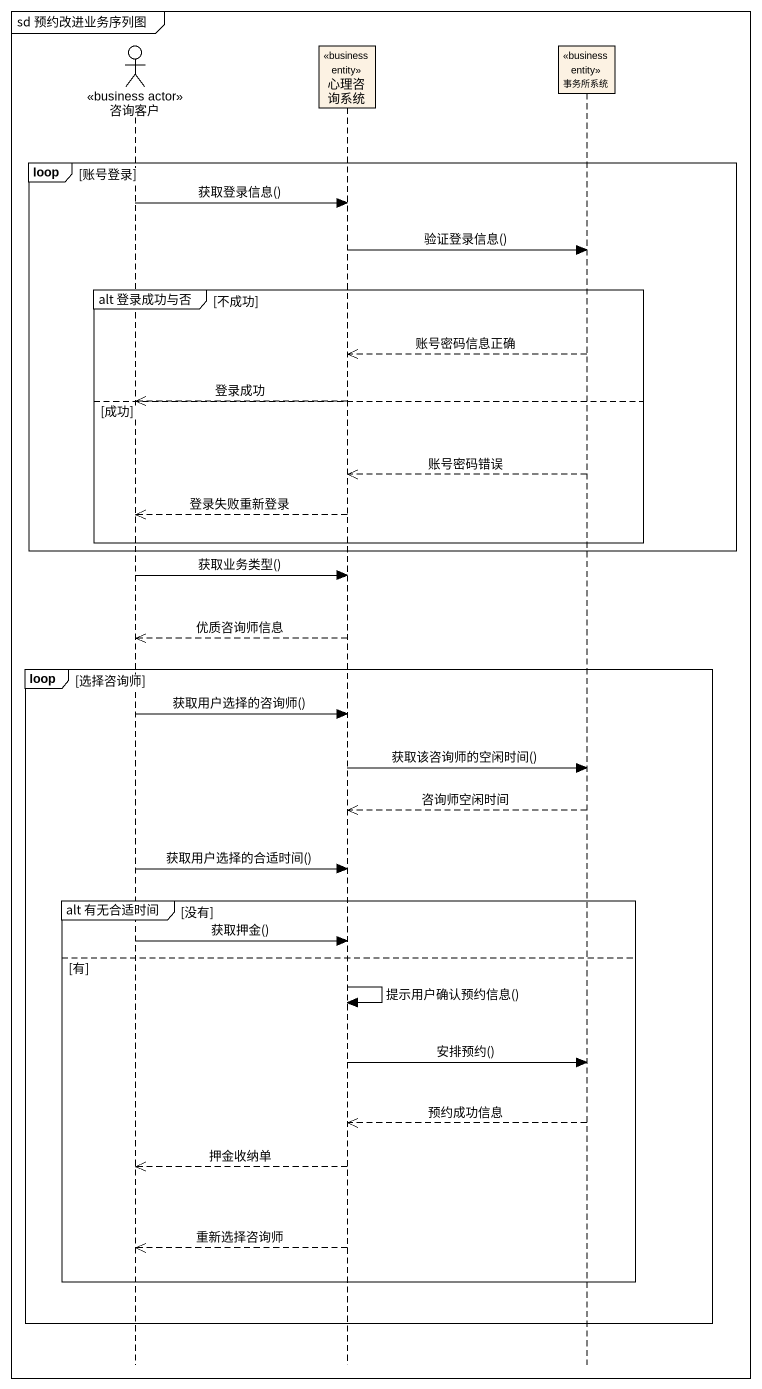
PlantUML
@startuml
mainframe sd 预约改进业务序列图
hide footbox
actor 咨询客户 <<business actor>>
participant 心理咨询系统 <<business entity>>
participant 事务所系统 <<business entity>>

loop 账号登录
  咨询客户 -> 心理咨询系统 : 获取登录信息()
  心理咨询系统 -> 事务所系统 : 验证登录信息()
  group alt 登录成功与否 [不成功]
    事务所系统 -->> 心理咨询系统 : 账号密码信息正确
  else 成功
    心理咨询系统 -->> 咨询客户 : 登录成功
    事务所系统 -->> 心理咨询系统 : 账号密码错误
    心理咨询系统 -->> 咨询客户 : 登录失败重新登录
  end
end
咨询客户 -> 心理咨询系统 : 获取业务类型()
心理咨询系统 -->> 咨询客户 : 优质咨询师信息
loop 选择咨询师
  咨询客户 -> 心理咨询系统 : 获取用户选择的咨询师()
  心理咨询系统 -> 事务所系统 : 获取该咨询师的空闲时间()
  事务所系统 -->> 心理咨询系统 : 咨询师空闲时间
  咨询客户 -> 心理咨询系统 : 获取用户选择的合适时间()
  group alt 有无合适时间 [没有]
    咨询客户 -> 心理咨询系统 : 获取押金()
  else 有
    心理咨询系统 -> 心理咨询系统 : 提示用户确认预约信息()
    心理咨询系统 -> 事务所系统 : 安排预约()
    事务所系统 -->> 心理咨询系统 : 预约成功信息
    心理咨询系统 -->> 咨询客户 : 押金收纳单
    心理咨询系统 -->> 咨询客户 : 重新选择咨询师
  end
end
@enduml
